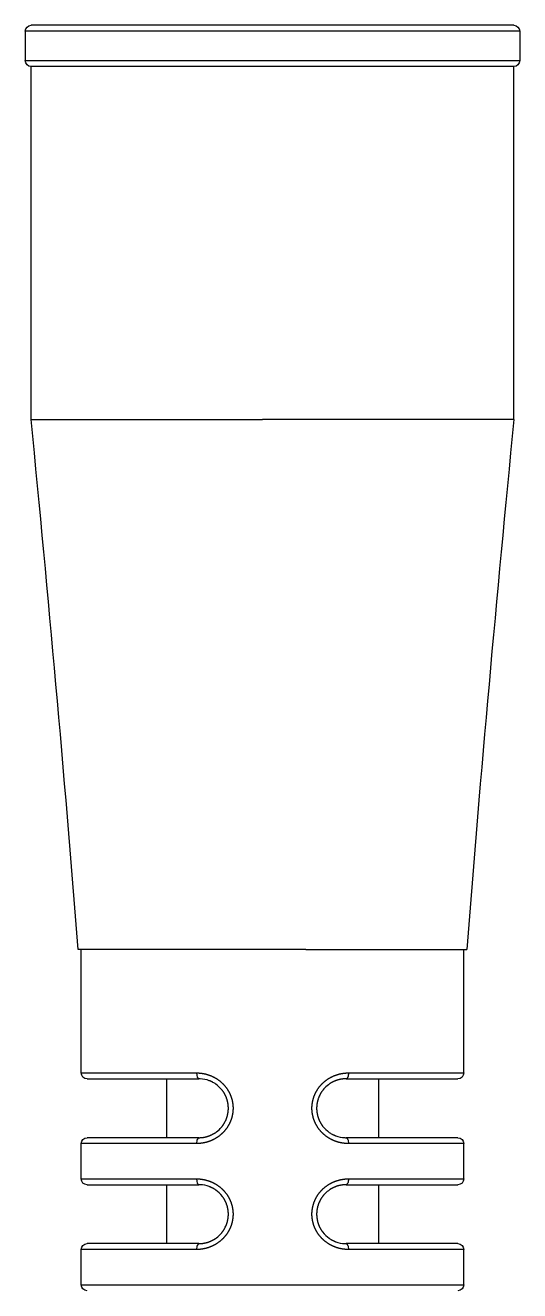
# Model space of a CAD drawing. Header units: millimetres. Extents: x 240 to 1080, y -29 to 565.
# Drawn here: x 790.69 to 799.09, y 400.9 to 422.4 of the extents above; entities that cross this region are included whole.
import ezdxf

# ---------------------------------------------------------------- set-up
doc = ezdxf.new("R2010")
doc.units = ezdxf.units.MM
doc.header["$LTSCALE"] = 0.75

msp = doc.modelspace()

# ---------------------------------------------------------------- linework, layer by layer
for p, q in [((799.091, 422.297), (790.691, 422.297)), ((790.691, 422.297), (790.691, 421.797)), ((798.991, 422.397), (790.791, 422.397)), ((799.091, 422.297), (799.091, 421.797)), ((790.691, 421.797), (799.091, 421.797)), ((798.991, 421.697), (790.791, 421.697)), ((790.791, 415.697), (790.791, 421.697)), ((798.991, 415.697), (798.991, 421.697)), ((797.341, 415.699), (797.341, 415.699)), ((791.641, 404.597), (791.641, 406.697)), ((798.141, 404.597), (798.141, 406.697)), ((791.641, 404.597), (793.601, 404.597)), ((791.741, 404.497), (793.641, 404.497)), ((793.091, 404.497), (793.091, 403.497)), ((796.141, 404.497), (798.041, 404.497)), ((796.181, 404.597), (798.141, 404.597)), ((796.691, 404.497), (796.691, 403.497)), ((793.601, 403.397), (791.641, 403.397)), ((791.641, 402.797), (791.641, 403.397)), ((793.641, 403.497), (791.741, 403.497)), ((798.041, 403.497), (796.141, 403.497)), ((798.141, 403.397), (796.181, 403.397)), ((798.141, 402.797), (798.141, 403.397)), ((791.641, 402.797), (793.601, 402.797)), ((791.741, 402.697), (793.641, 402.697)), ((793.091, 402.697), (793.091, 401.697)), ((796.141, 402.697), (798.041, 402.697)), ((796.181, 402.797), (798.141, 402.797)), ((796.691, 402.697), (796.691, 401.697)), ((793.641, 401.697), (791.741, 401.697)), ((798.041, 401.697), (796.141, 401.697)), ((793.601, 401.597), (791.641, 401.597)), ((791.641, 400.997), (791.641, 401.597)), ((798.141, 401.597), (796.181, 401.597)), ((798.141, 400.997), (798.141, 401.597)), ((791.641, 400.997), (798.141, 400.997))]:
    msp.add_line(p, q)
at = {"extrusion": (0, 0, -1)}
for centre, start, end in [((-790.791, 422.297), 0, 90), ((-798.991, 422.297), 90, 180), ((-790.791, 421.797), 270, 0), ((-798.991, 421.797), 180, 270), ((-791.741, 404.597), 270, 0), ((-798.041, 404.597), 180, 270), ((-791.741, 403.397), 0, 90), ((-798.041, 403.397), 90, 180), ((-791.741, 402.797), 270, 0), ((-798.041, 402.797), 180, 270), ((-791.741, 401.597), 0, 90), ((-798.041, 401.597), 90, 180), ((-791.741, 400.997), 270, 0), ((-798.041, 400.997), 180, 270)]:
    msp.add_arc(centre, 0.1, start, end, dxfattribs=at)
for centre, start_param, end_param in [((793.641, 404.597), 1.570796, 3.141589), ((793.641, 403.397), 0.000009, 1.570808), ((793.641, 402.797), 1.570796, 3.141589), ((793.641, 401.597), 0.000007, 1.570808)]:
    msp.add_ellipse(centre, major_axis=(0, 0.1), ratio=0.396825, start_param=start_param, end_param=end_param)
for centre, start_param, end_param in [((796.141, 404.597), 1.570798, 3.141595), ((796.141, 403.397), 0, 1.570797), ((796.141, 402.797), 1.570798, 3.141595), ((796.141, 401.597), 0, 1.570797)]:
    msp.add_ellipse(centre, major_axis=(0, 0.1), ratio=0.396825, start_param=start_param, end_param=end_param, dxfattribs=at)
for points, knots in [([(790.791, 415.697), (790.791, 415.698), (790.806, 415.7), (790.878, 415.7), (790.943, 415.697), (791.122, 415.697), (791.235, 415.7), (791.507, 415.7), (791.665, 415.698), (792.02, 415.697), (792.215, 415.7), (792.591, 415.7), (792.765, 415.699), (793.219, 415.696), (793.507, 415.699), (794.105, 415.701), (794.411, 415.698), (794.719, 415.697)], [-0.6219099, -0.6219099, -0.6219099, -0.6219099, -0.5606221, -0.5606221, -0.4819343, -0.4819343, -0.4036373, -0.4036373, -0.3247839, -0.3247839, -0.2461692, -0.2461692, -0.1848541, -0.1848541, -0.0926489, -0.0926489, -0.0000346, -0.0000346, -0.0000346, -0.0000346]), ([(798.991, 415.697), (798.991, 415.697), (798.99, 415.697), (798.976, 415.697), (798.94, 415.7), (798.817, 415.7), (798.73, 415.697), (798.51, 415.697), (798.377, 415.7), (798.068, 415.7), (797.892, 415.698), (797.507, 415.697), (797.297, 415.7), (796.898, 415.7), (796.715, 415.699), (796.242, 415.696), (795.946, 415.699), (795.337, 415.701), (795.028, 415.698), (794.719, 415.697)], [0.6217447, 0.6217447, 0.6217447, 0.6217447, 0.6387129, 0.6387129, 0.7168525, 0.7168525, 0.7954949, 0.7954949, 0.873841, 0.873841, 0.9526445, 0.9526445, 1.0313144, 1.0313144, 1.0925929, 1.0925929, 1.1848246, 1.1848246, 1.2773898, 1.2773898, 1.2773898, 1.2773898]), ([(795.457, 406.697), (795.232, 406.697), (795.002, 406.697), (794.545, 406.697), (794.318, 406.697), (793.685, 406.697), (793.293, 406.697), (792.607, 406.697), (792.313, 406.697), (791.866, 406.697), (791.712, 406.697), (791.607, 406.697), (791.591, 406.697), (791.591, 406.697)], [-1.0293716, -1.0293716, -1.0293716, -1.0293716, -0.960761, -0.960761, -0.8923005, -0.8923005, -0.7659248, -0.7659248, -0.6401325, -0.6401325, -0.5146863, -0.5146863, -0.4584919, -0.4584919, -0.4584919, -0.4584919]), ([(795.457, 406.697), (795.849, 406.697), (796.228, 406.697), (796.942, 406.697), (797.239, 406.697), (797.768, 406.697), (797.951, 406.697), (798.154, 406.697), (798.191, 406.697), (798.191, 406.697)], [0.000001, 0.000001, 0.000001, 0.000001, 0.1193309, 0.1193309, 0.2488397, 0.2488397, 0.4205208, 0.4205208, 0.5794389, 0.5794389, 0.5794389, 0.5794389]), ([(793.601, 404.597), (793.605, 404.597), (793.612, 404.597), (793.622, 404.597), (793.633, 404.596), (793.644, 404.596), (793.654, 404.595), (793.665, 404.594), (793.675, 404.593), (793.686, 404.592), (793.696, 404.59), (793.706, 404.588), (793.717, 404.587), (793.727, 404.585), (793.737, 404.583), (793.747, 404.58), (793.757, 404.578), (793.767, 404.575), (793.777, 404.572), (793.787, 404.569), (793.797, 404.566), (793.807, 404.563), (793.816, 404.56), (793.826, 404.556), (793.835, 404.553), (793.845, 404.549), (793.854, 404.545), (793.863, 404.541), (793.873, 404.536), (793.882, 404.532), (793.891, 404.527), (793.9, 404.523), (793.909, 404.518), (793.917, 404.513), (793.926, 404.508), (793.935, 404.503), (793.943, 404.497), (793.951, 404.492), (793.96, 404.486), (793.968, 404.481), (793.976, 404.475), (793.984, 404.469), (793.992, 404.463), (793.999, 404.457), (794.007, 404.45), (794.015, 404.444), (794.022, 404.437), (794.029, 404.431), (794.036, 404.424), (794.043, 404.417), (794.05, 404.41), (794.057, 404.403), (794.064, 404.396), (794.07, 404.389), (794.077, 404.381), (794.083, 404.374), (794.089, 404.366), (794.095, 404.358), (794.101, 404.351), (794.107, 404.343), (794.113, 404.335), (794.118, 404.327), (794.124, 404.319), (794.129, 404.311), (794.134, 404.302), (794.139, 404.294), (794.144, 404.286), (794.149, 404.277), (794.153, 404.269), (794.158, 404.26), (794.162, 404.252), (794.166, 404.243), (794.17, 404.234), (794.174, 404.225), (794.177, 404.216), (794.181, 404.207), (794.184, 404.198), (794.188, 404.189), (794.191, 404.18), (794.194, 404.171), (794.196, 404.162), (794.199, 404.153), (794.202, 404.144), (794.204, 404.134), (794.206, 404.125), (794.208, 404.116), (794.21, 404.106), (794.212, 404.097), (794.213, 404.087), (794.215, 404.078), (794.216, 404.068), (794.217, 404.059), (794.218, 404.049), (794.219, 404.04), (794.219, 404.03), (794.22, 404.021), (794.22, 404.011), (794.22, 404.002), (794.22, 403.992), (794.22, 403.983), (794.22, 403.973), (794.219, 403.964), (794.219, 403.954), (794.218, 403.945), (794.217, 403.935), (794.216, 403.926), (794.215, 403.916), (794.213, 403.907), (794.212, 403.897), (794.21, 403.888), (794.208, 403.879), (794.206, 403.869), (794.204, 403.86), (794.202, 403.851), (794.199, 403.841), (794.196, 403.832), (794.194, 403.823), (794.191, 403.814), (794.188, 403.805), (794.184, 403.796), (794.181, 403.787), (794.177, 403.778), (794.174, 403.769), (794.17, 403.76), (794.166, 403.751), (794.162, 403.743), (794.158, 403.734), (794.153, 403.725), (794.149, 403.717), (794.144, 403.708), (794.139, 403.7), (794.134, 403.692), (794.129, 403.683), (794.124, 403.675), (794.118, 403.667), (794.113, 403.659), (794.107, 403.651), (794.101, 403.643), (794.095, 403.636), (794.089, 403.628), (794.083, 403.621), (794.077, 403.613), (794.07, 403.606), (794.064, 403.598), (794.057, 403.591), (794.05, 403.584), (794.044, 403.577), (794.036, 403.57), (794.029, 403.564), (794.022, 403.557), (794.015, 403.551), (794.007, 403.544), (793.999, 403.538), (793.992, 403.532), (793.984, 403.525), (793.976, 403.519), (793.968, 403.514), (793.96, 403.508), (793.951, 403.502), (793.943, 403.497), (793.935, 403.492), (793.926, 403.486), (793.917, 403.481), (793.909, 403.476), (793.9, 403.471), (793.891, 403.467), (793.882, 403.462), (793.873, 403.458), (793.863, 403.454), (793.854, 403.449), (793.845, 403.445), (793.835, 403.442), (793.826, 403.438), (793.816, 403.434), (793.807, 403.431), (793.797, 403.428), (793.787, 403.425), (793.777, 403.422), (793.767, 403.419), (793.757, 403.416), (793.747, 403.414), (793.737, 403.412), (793.727, 403.41), (793.717, 403.408), (793.706, 403.406), (793.696, 403.404), (793.686, 403.403), (793.675, 403.401), (793.665, 403.4), (793.654, 403.399), (793.644, 403.398), (793.633, 403.398), (793.622, 403.397), (793.612, 403.397), (793.605, 403.397), (793.601, 403.397)], [0, 0, 0, 0, 0.0051813, 0.0103627, 0.015544, 0.0207254, 0.0259067, 0.0310881, 0.0362694, 0.0414508, 0.0466321, 0.0518135, 0.0569948, 0.0621762, 0.0673575, 0.0725389, 0.0777202, 0.0829016, 0.0880829, 0.0932642, 0.0984456, 0.1036269, 0.1088083, 0.1139896, 0.119171, 0.1243523, 0.1295337, 0.134715, 0.1398964, 0.1450777, 0.1502591, 0.1554404, 0.1606218, 0.1658031, 0.1709845, 0.1761658, 0.1813472, 0.1865285, 0.1917098, 0.1968912, 0.2020725, 0.2072539, 0.2124352, 0.2176166, 0.2227979, 0.2279793, 0.2331606, 0.238342, 0.2435233, 0.2487047, 0.253886, 0.2590674, 0.2642487, 0.2694301, 0.2746114, 0.2797927, 0.2849741, 0.2901554, 0.2953368, 0.3005181, 0.3056995, 0.3108808, 0.3160622, 0.3212435, 0.3264249, 0.3316062, 0.3367876, 0.3419689, 0.3471503, 0.3523316, 0.357513, 0.3626943, 0.3678756, 0.373057, 0.3782383, 0.3834197, 0.388601, 0.3937824, 0.3989637, 0.4041451, 0.4093264, 0.4145078, 0.4196891, 0.4248705, 0.4300518, 0.4352332, 0.4404145, 0.4455959, 0.4507772, 0.4559585, 0.4611399, 0.4663212, 0.4715026, 0.4766839, 0.4818653, 0.4870466, 0.492228, 0.4974093, 0.5025907, 0.507772, 0.5129534, 0.5181347, 0.5233161, 0.5284974, 0.5336788, 0.5388601, 0.5440415, 0.5492228, 0.5544041, 0.5595855, 0.5647668, 0.5699482, 0.5751295, 0.5803109, 0.5854922, 0.5906736, 0.5958549, 0.6010363, 0.6062176, 0.611399, 0.6165803, 0.6217617, 0.626943, 0.6321244, 0.6373057, 0.642487, 0.6476684, 0.6528497, 0.6580311, 0.6632124, 0.6683938, 0.6735751, 0.6787565, 0.6839378, 0.6891192, 0.6943005, 0.6994819, 0.7046632, 0.7098446, 0.7150259, 0.7202073, 0.7253886, 0.7305699, 0.7357513, 0.7409326, 0.746114, 0.7512953, 0.7564767, 0.761658, 0.7668394, 0.7720207, 0.7772021, 0.7823834, 0.7875648, 0.7927461, 0.7979275, 0.8031088, 0.8082902, 0.8134715, 0.8186528, 0.8238342, 0.8290155, 0.8341969, 0.8393782, 0.8445596, 0.8497409, 0.8549223, 0.8601036, 0.865285, 0.8704663, 0.8756477, 0.880829, 0.8860104, 0.8911917, 0.8963731, 0.9015544, 0.9067358, 0.9119171, 0.9170984, 0.9222798, 0.9274611, 0.9326425, 0.9378238, 0.9430052, 0.9481865, 0.9533679, 0.9585492, 0.9637306, 0.9689119, 0.9740933, 0.9792746, 0.984456, 0.9896373, 0.9948187, 1, 1, 1, 1]), ([(793.817, 404.465), (793.766, 404.484), (793.712, 404.495), (793.653, 404.497), (793.647, 404.497), (793.641, 404.497)], [0, 0, 0, 0, 0.0176229, 0.0176229, 0.0197268, 0.0197268, 0.0197268, 0.0197268]), ([(793.879, 404.437), (793.878, 404.437), (793.877, 404.438), (793.875, 404.439), (793.873, 404.44), (793.87, 404.441), (793.868, 404.443), (793.865, 404.444), (793.863, 404.445), (793.86, 404.446), (793.858, 404.448), (793.855, 404.449), (793.853, 404.45), (793.85, 404.451), (793.847, 404.452), (793.845, 404.454), (793.842, 404.455), (793.84, 404.456), (793.837, 404.457), (793.834, 404.458), (793.832, 404.459), (793.829, 404.46), (793.826, 404.461), (793.824, 404.462), (793.821, 404.464), (793.82, 404.464), (793.818, 404.465), (793.817, 404.465)], [0.68994741, 0.68994741, 0.68994741, 0.68994741, 0.69565217, 0.69565217, 0.69565217, 0.70652174, 0.70652174, 0.70652174, 0.7173913, 0.7173913, 0.7173913, 0.72826087, 0.72826087, 0.72826087, 0.73913043, 0.73913043, 0.73913043, 0.75, 0.75, 0.75, 0.76086957, 0.76086957, 0.76086957, 0.77173913, 0.77173913, 0.77173913, 0.77733644, 0.77733644, 0.77733644, 0.77733644]), ([(794.039, 404.299), (794.008, 404.341), (793.969, 404.378), (793.912, 404.418), (793.896, 404.428), (793.879, 404.437)], [0, 0, 0, 0, 0.01594808, 0.01594808, 0.02186984, 0.02186984, 0.02186984, 0.02186984]), ([(796.141, 404.497), (796.138, 404.497), (796.132, 404.497), (796.123, 404.497), (796.114, 404.496), (796.105, 404.496), (796.096, 404.495), (796.087, 404.494), (796.079, 404.493), (796.07, 404.492), (796.061, 404.491), (796.053, 404.489), (796.044, 404.488), (796.035, 404.486), (796.027, 404.484), (796.018, 404.482), (796.01, 404.48), (796.002, 404.477), (795.993, 404.475), (795.985, 404.472), (795.977, 404.469), (795.969, 404.467), (795.961, 404.464), (795.953, 404.46), (795.945, 404.457), (795.937, 404.454), (795.929, 404.45), (795.921, 404.446), (795.914, 404.443), (795.906, 404.439), (795.899, 404.435), (795.891, 404.43), (795.884, 404.426), (795.877, 404.422), (795.87, 404.417), (795.865, 404.414), (795.862, 404.412), (795.862, 404.412)], [0, 0, 0, 0, 0.0108696, 0.0217391, 0.0326087, 0.0434783, 0.0543478, 0.0652174, 0.076087, 0.0869565, 0.0978261, 0.1086957, 0.1195652, 0.1304348, 0.1413043, 0.1521739, 0.1630435, 0.173913, 0.1847826, 0.1956522, 0.2065217, 0.2173913, 0.2282609, 0.2391304, 0.25, 0.2608696, 0.2717391, 0.2826087, 0.2934783, 0.3043478, 0.3152174, 0.326087, 0.3369565, 0.3478261, 0.3586957, 0.3695652, 0.371007, 0.371007, 0.371007, 0.371007]), ([(794.141, 403.997), (794.141, 404), (794.141, 404.003), (794.141, 404.006), (794.141, 404.008), (794.141, 404.011), (794.141, 404.014), (794.141, 404.017), (794.14, 404.02), (794.14, 404.023), (794.14, 404.025), (794.14, 404.028), (794.14, 404.031), (794.14, 404.034), (794.139, 404.037), (794.139, 404.039), (794.139, 404.042), (794.139, 404.045), (794.138, 404.048), (794.138, 404.051), (794.138, 404.054), (794.137, 404.056), (794.137, 404.059), (794.137, 404.062), (794.136, 404.065), (794.136, 404.068), (794.135, 404.07), (794.135, 404.073), (794.135, 404.076), (794.134, 404.079), (794.134, 404.082), (794.133, 404.084), (794.133, 404.087), (794.132, 404.09), (794.132, 404.093), (794.131, 404.095), (794.131, 404.098), (794.13, 404.101), (794.129, 404.104), (794.129, 404.106), (794.128, 404.109), (794.128, 404.112), (794.127, 404.115), (794.126, 404.117), (794.126, 404.12), (794.125, 404.123), (794.124, 404.126), (794.123, 404.128), (794.123, 404.131), (794.122, 404.134), (794.121, 404.137), (794.12, 404.139), (794.119, 404.142), (794.119, 404.145), (794.118, 404.147), (794.117, 404.15), (794.116, 404.153), (794.115, 404.155), (794.114, 404.158), (794.113, 404.161), (794.112, 404.163), (794.111, 404.166), (794.111, 404.169), (794.11, 404.171), (794.109, 404.174), (794.108, 404.177), (794.107, 404.179), (794.105, 404.182), (794.104, 404.185), (794.103, 404.187), (794.102, 404.19), (794.101, 404.192), (794.1, 404.195), (794.099, 404.198), (794.098, 404.2), (794.097, 404.203), (794.096, 404.205), (794.094, 404.208), (794.093, 404.21), (794.092, 404.213), (794.091, 404.215), (794.089, 404.218), (794.088, 404.22), (794.087, 404.223), (794.086, 404.225), (794.084, 404.228), (794.083, 404.23), (794.082, 404.233), (794.08, 404.235), (794.079, 404.238), (794.078, 404.24), (794.076, 404.243), (794.075, 404.245), (794.074, 404.248), (794.072, 404.25), (794.071, 404.253), (794.069, 404.255), (794.068, 404.257), (794.066, 404.26), (794.065, 404.262), (794.063, 404.265), (794.062, 404.267), (794.06, 404.269), (794.059, 404.272), (794.057, 404.274), (794.056, 404.276), (794.054, 404.279), (794.052, 404.281), (794.051, 404.283), (794.049, 404.286), (794.048, 404.288), (794.046, 404.29), (794.044, 404.292), (794.043, 404.295), (794.041, 404.297), (794.04, 404.298), (794.04, 404.299), (794.039, 404.299)], [0, 0, 0, 0, 0.0108696, 0.0108696, 0.0108696, 0.0217391, 0.0217391, 0.0217391, 0.0326087, 0.0326087, 0.0326087, 0.0434783, 0.0434783, 0.0434783, 0.0543478, 0.0543478, 0.0543478, 0.0652174, 0.0652174, 0.0652174, 0.076087, 0.076087, 0.076087, 0.0869565, 0.0869565, 0.0869565, 0.0978261, 0.0978261, 0.0978261, 0.1086957, 0.1086957, 0.1086957, 0.1195652, 0.1195652, 0.1195652, 0.1304348, 0.1304348, 0.1304348, 0.1413043, 0.1413043, 0.1413043, 0.1521739, 0.1521739, 0.1521739, 0.1630435, 0.1630435, 0.1630435, 0.173913, 0.173913, 0.173913, 0.1847826, 0.1847826, 0.1847826, 0.1956522, 0.1956522, 0.1956522, 0.2065217, 0.2065217, 0.2065217, 0.2173913, 0.2173913, 0.2173913, 0.2282609, 0.2282609, 0.2282609, 0.2391304, 0.2391304, 0.2391304, 0.25, 0.25, 0.25, 0.2608696, 0.2608696, 0.2608696, 0.2717391, 0.2717391, 0.2717391, 0.2826087, 0.2826087, 0.2826087, 0.2934783, 0.2934783, 0.2934783, 0.3043478, 0.3043478, 0.3043478, 0.3152174, 0.3152174, 0.3152174, 0.326087, 0.326087, 0.326087, 0.3369565, 0.3369565, 0.3369565, 0.3478261, 0.3478261, 0.3478261, 0.3586957, 0.3586957, 0.3586957, 0.3695652, 0.3695652, 0.3695652, 0.3804348, 0.3804348, 0.3804348, 0.3913043, 0.3913043, 0.3913043, 0.4021739, 0.4021739, 0.4021739, 0.4130435, 0.4130435, 0.4130435, 0.4169062, 0.4169062, 0.4169062, 0.4169062]), ([(795.779, 404.343), (795.779, 404.342), (795.777, 404.34), (795.773, 404.336), (795.767, 404.33), (795.762, 404.323), (795.756, 404.317), (795.751, 404.31), (795.746, 404.304), (795.741, 404.297), (795.736, 404.29), (795.731, 404.283), (795.726, 404.276), (795.721, 404.269), (795.717, 404.262), (795.712, 404.255), (795.708, 404.248), (795.704, 404.241), (795.702, 404.236), (795.701, 404.235)], [0.5095942, 0.5095942, 0.5095942, 0.5095942, 0.5108696, 0.5217391, 0.5326087, 0.5434783, 0.5543478, 0.5652174, 0.576087, 0.5869565, 0.5978261, 0.6086957, 0.6195652, 0.6304348, 0.6413043, 0.6521739, 0.6630435, 0.673913, 0.6823138, 0.6823138, 0.6823138, 0.6823138]), ([(794.11, 403.823), (794.111, 403.826), (794.112, 403.831), (794.115, 403.839), (794.118, 403.847), (794.12, 403.855), (794.123, 403.863), (794.125, 403.871), (794.127, 403.88), (794.129, 403.888), (794.131, 403.896), (794.132, 403.904), (794.134, 403.913), (794.135, 403.921), (794.136, 403.929), (794.137, 403.938), (794.138, 403.946), (794.139, 403.955), (794.14, 403.963), (794.14, 403.972), (794.141, 403.98), (794.141, 403.989), (794.141, 403.994), (794.141, 403.997)], [0.7719771, 0.7719771, 0.7719771, 0.7719771, 0.7826087, 0.7934783, 0.8043478, 0.8152174, 0.826087, 0.8369565, 0.8478261, 0.8586957, 0.8695652, 0.8804348, 0.8913043, 0.9021739, 0.9130435, 0.923913, 0.9347826, 0.9456522, 0.9565217, 0.9673913, 0.9782609, 0.9891304, 1, 1, 1, 1]), ([(795.672, 404.171), (795.671, 404.169), (795.669, 404.163), (795.667, 404.155), (795.664, 404.147), (795.661, 404.139), (795.659, 404.131), (795.657, 404.123), (795.655, 404.115), (795.653, 404.106), (795.651, 404.098), (795.65, 404.09), (795.648, 404.081), (795.647, 404.073), (795.645, 404.065), (795.644, 404.056), (795.643, 404.048), (795.643, 404.039), (795.642, 404.031), (795.642, 404.023), (795.641, 404.014), (795.641, 404.006), (795.641, 404), (795.641, 403.997)], [0.7719771, 0.7719771, 0.7719771, 0.7719771, 0.7826087, 0.7934783, 0.8043478, 0.8152174, 0.826087, 0.8369565, 0.8478261, 0.8586957, 0.8695652, 0.8804348, 0.8913043, 0.9021739, 0.9130435, 0.923913, 0.9347826, 0.9456522, 0.9565217, 0.9673913, 0.9782609, 0.9891304, 1, 1, 1, 1]), ([(795.641, 403.997), (795.641, 403.994), (795.641, 403.991), (795.641, 403.989), (795.641, 403.986), (795.641, 403.983), (795.641, 403.98), (795.641, 403.977), (795.641, 403.974), (795.642, 403.972), (795.642, 403.969), (795.642, 403.966), (795.642, 403.963), (795.642, 403.96), (795.642, 403.958), (795.643, 403.955), (795.643, 403.952), (795.643, 403.949), (795.643, 403.946), (795.644, 403.943), (795.644, 403.941), (795.644, 403.938), (795.645, 403.935), (795.645, 403.932), (795.645, 403.929), (795.646, 403.927), (795.646, 403.924), (795.647, 403.921), (795.647, 403.918), (795.648, 403.915), (795.648, 403.913), (795.649, 403.91), (795.649, 403.907), (795.65, 403.904), (795.65, 403.902), (795.651, 403.899), (795.651, 403.896), (795.652, 403.893), (795.652, 403.89), (795.653, 403.888), (795.654, 403.885), (795.654, 403.882), (795.655, 403.879), (795.656, 403.877), (795.656, 403.874), (795.657, 403.871), (795.658, 403.869), (795.658, 403.866), (795.659, 403.863), (795.66, 403.86), (795.661, 403.858), (795.662, 403.855), (795.662, 403.852), (795.663, 403.85), (795.664, 403.847), (795.665, 403.844), (795.666, 403.841), (795.667, 403.839), (795.668, 403.836), (795.668, 403.833), (795.669, 403.831), (795.67, 403.828), (795.671, 403.825), (795.672, 403.823), (795.673, 403.82), (795.674, 403.818), (795.675, 403.815), (795.676, 403.812), (795.677, 403.81), (795.678, 403.807), (795.679, 403.804), (795.681, 403.802), (795.682, 403.799), (795.683, 403.797), (795.684, 403.794), (795.685, 403.792), (795.686, 403.789), (795.687, 403.786), (795.689, 403.784), (795.69, 403.781), (795.691, 403.779), (795.692, 403.776), (795.694, 403.774), (795.695, 403.771), (795.696, 403.769), (795.697, 403.766), (795.699, 403.764), (795.7, 403.761), (795.701, 403.759), (795.703, 403.756), (795.704, 403.754), (795.705, 403.751), (795.707, 403.749), (795.708, 403.746), (795.71, 403.744), (795.711, 403.742), (795.713, 403.739), (795.714, 403.737), (795.715, 403.734), (795.717, 403.732), (795.718, 403.73), (795.72, 403.727), (795.721, 403.725), (795.723, 403.723), (795.725, 403.72), (795.726, 403.718), (795.728, 403.716), (795.729, 403.713), (795.731, 403.711), (795.732, 403.709), (795.734, 403.706), (795.736, 403.704), (795.737, 403.702), (795.739, 403.7), (795.741, 403.697), (795.741, 403.696), (795.742, 403.696), (795.743, 403.695)], [0, 0, 0, 0, 0.0108696, 0.0108696, 0.0108696, 0.0217391, 0.0217391, 0.0217391, 0.0326087, 0.0326087, 0.0326087, 0.0434783, 0.0434783, 0.0434783, 0.0543478, 0.0543478, 0.0543478, 0.0652174, 0.0652174, 0.0652174, 0.076087, 0.076087, 0.076087, 0.0869565, 0.0869565, 0.0869565, 0.0978261, 0.0978261, 0.0978261, 0.1086957, 0.1086957, 0.1086957, 0.1195652, 0.1195652, 0.1195652, 0.1304348, 0.1304348, 0.1304348, 0.1413043, 0.1413043, 0.1413043, 0.1521739, 0.1521739, 0.1521739, 0.1630435, 0.1630435, 0.1630435, 0.173913, 0.173913, 0.173913, 0.1847826, 0.1847826, 0.1847826, 0.1956522, 0.1956522, 0.1956522, 0.2065217, 0.2065217, 0.2065217, 0.2173913, 0.2173913, 0.2173913, 0.2282609, 0.2282609, 0.2282609, 0.2391304, 0.2391304, 0.2391304, 0.25, 0.25, 0.25, 0.2608696, 0.2608696, 0.2608696, 0.2717391, 0.2717391, 0.2717391, 0.2826087, 0.2826087, 0.2826087, 0.2934783, 0.2934783, 0.2934783, 0.3043478, 0.3043478, 0.3043478, 0.3152174, 0.3152174, 0.3152174, 0.326087, 0.326087, 0.326087, 0.3369565, 0.3369565, 0.3369565, 0.3478261, 0.3478261, 0.3478261, 0.3586957, 0.3586957, 0.3586957, 0.3695652, 0.3695652, 0.3695652, 0.3804348, 0.3804348, 0.3804348, 0.3913043, 0.3913043, 0.3913043, 0.4021739, 0.4021739, 0.4021739, 0.4130435, 0.4130435, 0.4130435, 0.4169062, 0.4169062, 0.4169062, 0.4169062]), ([(793.641, 403.497), (793.644, 403.497), (793.65, 403.497), (793.659, 403.497), (793.668, 403.498), (793.677, 403.498), (793.686, 403.499), (793.694, 403.5), (793.703, 403.501), (793.712, 403.502), (793.721, 403.503), (793.729, 403.505), (793.738, 403.507), (793.746, 403.508), (793.755, 403.51), (793.763, 403.512), (793.772, 403.515), (793.78, 403.517), (793.788, 403.519), (793.797, 403.522), (793.805, 403.525), (793.813, 403.528), (793.821, 403.531), (793.829, 403.534), (793.837, 403.537), (793.845, 403.541), (793.853, 403.544), (793.86, 403.548), (793.868, 403.552), (793.876, 403.556), (793.883, 403.56), (793.89, 403.564), (793.898, 403.568), (793.905, 403.573), (793.912, 403.577), (793.917, 403.58), (793.92, 403.582), (793.92, 403.582)], [0.0000004, 0.0000004, 0.0000004, 0.0000004, 0.0108696, 0.0217391, 0.0326087, 0.0434783, 0.0543478, 0.0652174, 0.076087, 0.0869565, 0.0978261, 0.1086957, 0.1195652, 0.1304348, 0.1413043, 0.1521739, 0.1630435, 0.173913, 0.1847826, 0.1956522, 0.2065217, 0.2173913, 0.2282609, 0.2391304, 0.25, 0.2608696, 0.2717391, 0.2826087, 0.2934783, 0.3043478, 0.3152174, 0.326087, 0.3369565, 0.3478261, 0.3586957, 0.3695652, 0.371007, 0.371007, 0.371007, 0.371007]), ([(794.002, 403.652), (794.003, 403.652), (794.005, 403.654), (794.009, 403.658), (794.014, 403.665), (794.02, 403.671), (794.025, 403.677), (794.031, 403.684), (794.036, 403.691), (794.041, 403.697), (794.046, 403.704), (794.051, 403.711), (794.056, 403.718), (794.06, 403.725), (794.065, 403.732), (794.069, 403.739), (794.074, 403.747), (794.077, 403.753), (794.08, 403.758), (794.081, 403.76)], [0.5095942, 0.5095942, 0.5095942, 0.5095942, 0.5108696, 0.5217391, 0.5326087, 0.5434783, 0.5543478, 0.5652174, 0.576087, 0.5869565, 0.5978261, 0.6086957, 0.6195652, 0.6304348, 0.6413043, 0.6521739, 0.6630435, 0.673913, 0.6823138, 0.6823138, 0.6823138, 0.6823138]), ([(795.743, 403.695), (795.774, 403.653), (795.813, 403.617), (795.87, 403.576), (795.886, 403.567), (795.902, 403.558)], [0, 0, 0, 0, 0.01594808, 0.01594808, 0.02186984, 0.02186984, 0.02186984, 0.02186984]), ([(795.902, 403.558), (795.904, 403.557), (795.905, 403.556), (795.906, 403.556), (795.909, 403.554), (795.911, 403.553), (795.914, 403.552), (795.916, 403.55), (795.919, 403.549), (795.922, 403.548), (795.924, 403.547), (795.927, 403.545), (795.929, 403.544), (795.932, 403.543), (795.934, 403.542), (795.937, 403.541), (795.94, 403.539), (795.942, 403.538), (795.945, 403.537), (795.947, 403.536), (795.95, 403.535), (795.953, 403.534), (795.955, 403.533), (795.958, 403.532), (795.961, 403.531), (795.962, 403.53), (795.963, 403.53), (795.965, 403.529)], [0.6899474, 0.6899474, 0.6899474, 0.6899474, 0.69565217, 0.69565217, 0.69565217, 0.70652174, 0.70652174, 0.70652174, 0.7173913, 0.7173913, 0.7173913, 0.72826087, 0.72826087, 0.72826087, 0.73913043, 0.73913043, 0.73913043, 0.75, 0.75, 0.75, 0.76086957, 0.76086957, 0.76086957, 0.77173913, 0.77173913, 0.77173913, 0.77733644, 0.77733644, 0.77733644, 0.77733644]), ([(795.965, 403.529), (796.016, 403.51), (796.07, 403.499), (796.128, 403.497), (796.135, 403.497), (796.141, 403.497)], [0, 0, 0, 0, 0.0176229, 0.0176229, 0.01972689, 0.01972689, 0.01972689, 0.01972689]), ([(793.601, 402.797), (793.605, 402.797), (793.612, 402.797), (793.622, 402.797), (793.633, 402.796), (793.644, 402.796), (793.654, 402.795), (793.665, 402.794), (793.675, 402.793), (793.686, 402.792), (793.696, 402.79), (793.706, 402.788), (793.717, 402.787), (793.727, 402.785), (793.737, 402.783), (793.747, 402.78), (793.757, 402.778), (793.767, 402.775), (793.777, 402.772), (793.787, 402.769), (793.797, 402.766), (793.807, 402.763), (793.816, 402.76), (793.826, 402.756), (793.835, 402.753), (793.845, 402.749), (793.854, 402.745), (793.863, 402.741), (793.873, 402.736), (793.882, 402.732), (793.891, 402.727), (793.9, 402.723), (793.909, 402.718), (793.917, 402.713), (793.926, 402.708), (793.935, 402.703), (793.943, 402.697), (793.951, 402.692), (793.96, 402.686), (793.968, 402.681), (793.976, 402.675), (793.984, 402.669), (793.992, 402.663), (793.999, 402.657), (794.007, 402.65), (794.015, 402.644), (794.022, 402.637), (794.029, 402.631), (794.036, 402.624), (794.043, 402.617), (794.05, 402.61), (794.057, 402.603), (794.064, 402.596), (794.07, 402.589), (794.077, 402.581), (794.083, 402.574), (794.089, 402.566), (794.095, 402.558), (794.101, 402.551), (794.107, 402.543), (794.113, 402.535), (794.118, 402.527), (794.124, 402.519), (794.129, 402.511), (794.134, 402.502), (794.139, 402.494), (794.144, 402.486), (794.149, 402.477), (794.153, 402.469), (794.158, 402.46), (794.162, 402.452), (794.166, 402.443), (794.17, 402.434), (794.174, 402.425), (794.177, 402.416), (794.181, 402.407), (794.184, 402.398), (794.188, 402.389), (794.191, 402.38), (794.194, 402.371), (794.196, 402.362), (794.199, 402.353), (794.202, 402.344), (794.204, 402.334), (794.206, 402.325), (794.208, 402.316), (794.21, 402.306), (794.212, 402.297), (794.213, 402.287), (794.215, 402.278), (794.216, 402.268), (794.217, 402.259), (794.218, 402.249), (794.219, 402.24), (794.219, 402.23), (794.22, 402.221), (794.22, 402.211), (794.22, 402.202), (794.22, 402.192), (794.22, 402.183), (794.22, 402.173), (794.219, 402.164), (794.219, 402.154), (794.218, 402.145), (794.217, 402.135), (794.216, 402.126), (794.215, 402.116), (794.213, 402.107), (794.212, 402.097), (794.21, 402.088), (794.208, 402.079), (794.206, 402.069), (794.204, 402.06), (794.202, 402.051), (794.199, 402.041), (794.196, 402.032), (794.194, 402.023), (794.191, 402.014), (794.188, 402.005), (794.184, 401.996), (794.181, 401.987), (794.177, 401.978), (794.174, 401.969), (794.17, 401.96), (794.166, 401.951), (794.162, 401.943), (794.158, 401.934), (794.153, 401.925), (794.149, 401.917), (794.144, 401.908), (794.139, 401.9), (794.134, 401.892), (794.129, 401.883), (794.124, 401.875), (794.118, 401.867), (794.113, 401.859), (794.107, 401.851), (794.101, 401.843), (794.095, 401.836), (794.089, 401.828), (794.083, 401.821), (794.077, 401.813), (794.07, 401.806), (794.064, 401.798), (794.057, 401.791), (794.05, 401.784), (794.044, 401.777), (794.036, 401.77), (794.029, 401.764), (794.022, 401.757), (794.015, 401.751), (794.007, 401.744), (793.999, 401.738), (793.992, 401.732), (793.984, 401.725), (793.976, 401.719), (793.968, 401.714), (793.96, 401.708), (793.951, 401.702), (793.943, 401.697), (793.935, 401.692), (793.926, 401.686), (793.917, 401.681), (793.909, 401.676), (793.9, 401.671), (793.891, 401.667), (793.882, 401.662), (793.873, 401.658), (793.863, 401.654), (793.854, 401.649), (793.845, 401.645), (793.835, 401.642), (793.826, 401.638), (793.816, 401.634), (793.807, 401.631), (793.797, 401.628), (793.787, 401.625), (793.777, 401.622), (793.767, 401.619), (793.757, 401.616), (793.747, 401.614), (793.737, 401.612), (793.727, 401.61), (793.717, 401.608), (793.706, 401.606), (793.696, 401.604), (793.686, 401.603), (793.675, 401.601), (793.665, 401.6), (793.654, 401.599), (793.644, 401.598), (793.633, 401.598), (793.622, 401.597), (793.612, 401.597), (793.605, 401.597), (793.601, 401.597)], [0, 0, 0, 0, 0.0051813, 0.0103627, 0.015544, 0.0207254, 0.0259067, 0.0310881, 0.0362694, 0.0414508, 0.0466321, 0.0518135, 0.0569948, 0.0621762, 0.0673575, 0.0725389, 0.0777202, 0.0829016, 0.0880829, 0.0932642, 0.0984456, 0.1036269, 0.1088083, 0.1139896, 0.119171, 0.1243523, 0.1295337, 0.134715, 0.1398964, 0.1450777, 0.1502591, 0.1554404, 0.1606218, 0.1658031, 0.1709845, 0.1761658, 0.1813472, 0.1865285, 0.1917098, 0.1968912, 0.2020725, 0.2072539, 0.2124352, 0.2176166, 0.2227979, 0.2279793, 0.2331606, 0.238342, 0.2435233, 0.2487047, 0.253886, 0.2590674, 0.2642487, 0.2694301, 0.2746114, 0.2797927, 0.2849741, 0.2901554, 0.2953368, 0.3005181, 0.3056995, 0.3108808, 0.3160622, 0.3212435, 0.3264249, 0.3316062, 0.3367876, 0.3419689, 0.3471503, 0.3523316, 0.357513, 0.3626943, 0.3678756, 0.373057, 0.3782383, 0.3834197, 0.388601, 0.3937824, 0.3989637, 0.4041451, 0.4093264, 0.4145078, 0.4196891, 0.4248705, 0.4300518, 0.4352332, 0.4404145, 0.4455959, 0.4507772, 0.4559585, 0.4611399, 0.4663212, 0.4715026, 0.4766839, 0.4818653, 0.4870466, 0.492228, 0.4974093, 0.5025907, 0.507772, 0.5129534, 0.5181347, 0.5233161, 0.5284974, 0.5336788, 0.5388601, 0.5440415, 0.5492228, 0.5544041, 0.5595855, 0.5647668, 0.5699482, 0.5751295, 0.5803109, 0.5854922, 0.5906736, 0.5958549, 0.6010363, 0.6062176, 0.611399, 0.6165803, 0.6217617, 0.626943, 0.6321244, 0.6373057, 0.642487, 0.6476684, 0.6528497, 0.6580311, 0.6632124, 0.6683938, 0.6735751, 0.6787565, 0.6839378, 0.6891192, 0.6943005, 0.6994819, 0.7046632, 0.7098446, 0.7150259, 0.7202073, 0.7253886, 0.7305699, 0.7357513, 0.7409326, 0.746114, 0.7512953, 0.7564767, 0.761658, 0.7668394, 0.7720207, 0.7772021, 0.7823834, 0.7875648, 0.7927461, 0.7979275, 0.8031088, 0.8082902, 0.8134715, 0.8186528, 0.8238342, 0.8290155, 0.8341969, 0.8393782, 0.8445596, 0.8497409, 0.8549223, 0.8601036, 0.865285, 0.8704663, 0.8756477, 0.880829, 0.8860104, 0.8911917, 0.8963731, 0.9015544, 0.9067358, 0.9119171, 0.9170984, 0.9222798, 0.9274611, 0.9326425, 0.9378238, 0.9430052, 0.9481865, 0.9533679, 0.9585492, 0.9637306, 0.9689119, 0.9740933, 0.9792746, 0.984456, 0.9896373, 0.9948187, 1, 1, 1, 1]), ([(793.817, 402.665), (793.766, 402.684), (793.712, 402.695), (793.653, 402.697), (793.647, 402.697), (793.641, 402.697)], [0, 0, 0, 0, 0.0176229, 0.0176229, 0.0197268, 0.0197268, 0.0197268, 0.0197268]), ([(796.141, 402.697), (796.138, 402.697), (796.132, 402.697), (796.123, 402.697), (796.114, 402.696), (796.105, 402.696), (796.096, 402.695), (796.087, 402.694), (796.079, 402.693), (796.07, 402.692), (796.061, 402.691), (796.053, 402.689), (796.044, 402.688), (796.035, 402.686), (796.027, 402.684), (796.018, 402.682), (796.01, 402.68), (796.002, 402.677), (795.993, 402.675), (795.985, 402.672), (795.977, 402.669), (795.969, 402.667), (795.961, 402.664), (795.953, 402.66), (795.945, 402.657), (795.937, 402.654), (795.929, 402.65), (795.921, 402.646), (795.914, 402.643), (795.906, 402.639), (795.899, 402.635), (795.891, 402.63), (795.884, 402.626), (795.877, 402.622), (795.87, 402.617), (795.865, 402.614), (795.862, 402.612), (795.862, 402.612)], [0, 0, 0, 0, 0.0108696, 0.0217391, 0.0326087, 0.0434783, 0.0543478, 0.0652174, 0.076087, 0.0869565, 0.0978261, 0.1086957, 0.1195652, 0.1304348, 0.1413043, 0.1521739, 0.1630435, 0.173913, 0.1847826, 0.1956522, 0.2065217, 0.2173913, 0.2282609, 0.2391304, 0.25, 0.2608696, 0.2717391, 0.2826087, 0.2934783, 0.3043478, 0.3152174, 0.326087, 0.3369565, 0.3478261, 0.3586957, 0.3695652, 0.371007, 0.371007, 0.371007, 0.371007]), ([(793.879, 402.637), (793.878, 402.637), (793.877, 402.638), (793.875, 402.639), (793.873, 402.64), (793.87, 402.641), (793.868, 402.643), (793.865, 402.644), (793.863, 402.645), (793.86, 402.646), (793.858, 402.648), (793.855, 402.649), (793.853, 402.65), (793.85, 402.651), (793.847, 402.652), (793.845, 402.654), (793.842, 402.655), (793.84, 402.656), (793.837, 402.657), (793.834, 402.658), (793.832, 402.659), (793.829, 402.66), (793.826, 402.661), (793.824, 402.662), (793.821, 402.664), (793.82, 402.664), (793.818, 402.665), (793.817, 402.665)], [0.6899474, 0.6899474, 0.6899474, 0.6899474, 0.69565217, 0.69565217, 0.69565217, 0.70652174, 0.70652174, 0.70652174, 0.7173913, 0.7173913, 0.7173913, 0.72826087, 0.72826087, 0.72826087, 0.73913043, 0.73913043, 0.73913043, 0.75, 0.75, 0.75, 0.76086957, 0.76086957, 0.76086957, 0.77173913, 0.77173913, 0.77173913, 0.77733645, 0.77733645, 0.77733645, 0.77733645]), ([(794.039, 402.499), (794.008, 402.541), (793.969, 402.578), (793.912, 402.618), (793.896, 402.628), (793.879, 402.637)], [0, 0, 0, 0, 0.01594808, 0.01594808, 0.02186984, 0.02186984, 0.02186984, 0.02186984]), ([(794.141, 402.197), (794.141, 402.2), (794.141, 402.203), (794.141, 402.206), (794.141, 402.208), (794.141, 402.211), (794.141, 402.214), (794.141, 402.217), (794.14, 402.22), (794.14, 402.223), (794.14, 402.225), (794.14, 402.228), (794.14, 402.231), (794.14, 402.234), (794.139, 402.237), (794.139, 402.239), (794.139, 402.242), (794.139, 402.245), (794.138, 402.248), (794.138, 402.251), (794.138, 402.254), (794.137, 402.256), (794.137, 402.259), (794.137, 402.262), (794.136, 402.265), (794.136, 402.268), (794.135, 402.27), (794.135, 402.273), (794.135, 402.276), (794.134, 402.279), (794.134, 402.282), (794.133, 402.284), (794.133, 402.287), (794.132, 402.29), (794.132, 402.293), (794.131, 402.295), (794.131, 402.298), (794.13, 402.301), (794.129, 402.304), (794.129, 402.306), (794.128, 402.309), (794.128, 402.312), (794.127, 402.315), (794.126, 402.317), (794.126, 402.32), (794.125, 402.323), (794.124, 402.326), (794.123, 402.328), (794.123, 402.331), (794.122, 402.334), (794.121, 402.337), (794.12, 402.339), (794.119, 402.342), (794.119, 402.345), (794.118, 402.347), (794.117, 402.35), (794.116, 402.353), (794.115, 402.355), (794.114, 402.358), (794.113, 402.361), (794.112, 402.363), (794.111, 402.366), (794.111, 402.369), (794.11, 402.371), (794.109, 402.374), (794.108, 402.377), (794.107, 402.379), (794.105, 402.382), (794.104, 402.385), (794.103, 402.387), (794.102, 402.39), (794.101, 402.392), (794.1, 402.395), (794.099, 402.398), (794.098, 402.4), (794.097, 402.403), (794.096, 402.405), (794.094, 402.408), (794.093, 402.41), (794.092, 402.413), (794.091, 402.415), (794.089, 402.418), (794.088, 402.42), (794.087, 402.423), (794.086, 402.425), (794.084, 402.428), (794.083, 402.43), (794.082, 402.433), (794.08, 402.435), (794.079, 402.438), (794.078, 402.44), (794.076, 402.443), (794.075, 402.445), (794.074, 402.448), (794.072, 402.45), (794.071, 402.453), (794.069, 402.455), (794.068, 402.457), (794.066, 402.46), (794.065, 402.462), (794.063, 402.465), (794.062, 402.467), (794.06, 402.469), (794.059, 402.472), (794.057, 402.474), (794.056, 402.476), (794.054, 402.479), (794.052, 402.481), (794.051, 402.483), (794.049, 402.486), (794.048, 402.488), (794.046, 402.49), (794.044, 402.492), (794.043, 402.495), (794.041, 402.497), (794.04, 402.498), (794.04, 402.499), (794.039, 402.499)], [0, 0, 0, 0, 0.0108696, 0.0108696, 0.0108696, 0.0217391, 0.0217391, 0.0217391, 0.0326087, 0.0326087, 0.0326087, 0.0434783, 0.0434783, 0.0434783, 0.0543478, 0.0543478, 0.0543478, 0.0652174, 0.0652174, 0.0652174, 0.076087, 0.076087, 0.076087, 0.0869565, 0.0869565, 0.0869565, 0.0978261, 0.0978261, 0.0978261, 0.1086957, 0.1086957, 0.1086957, 0.1195652, 0.1195652, 0.1195652, 0.1304348, 0.1304348, 0.1304348, 0.1413043, 0.1413043, 0.1413043, 0.1521739, 0.1521739, 0.1521739, 0.1630435, 0.1630435, 0.1630435, 0.173913, 0.173913, 0.173913, 0.1847826, 0.1847826, 0.1847826, 0.1956522, 0.1956522, 0.1956522, 0.2065217, 0.2065217, 0.2065217, 0.2173913, 0.2173913, 0.2173913, 0.2282609, 0.2282609, 0.2282609, 0.2391304, 0.2391304, 0.2391304, 0.25, 0.25, 0.25, 0.2608696, 0.2608696, 0.2608696, 0.2717391, 0.2717391, 0.2717391, 0.2826087, 0.2826087, 0.2826087, 0.2934783, 0.2934783, 0.2934783, 0.3043478, 0.3043478, 0.3043478, 0.3152174, 0.3152174, 0.3152174, 0.326087, 0.326087, 0.326087, 0.3369565, 0.3369565, 0.3369565, 0.3478261, 0.3478261, 0.3478261, 0.3586957, 0.3586957, 0.3586957, 0.3695652, 0.3695652, 0.3695652, 0.3804348, 0.3804348, 0.3804348, 0.3913043, 0.3913043, 0.3913043, 0.4021739, 0.4021739, 0.4021739, 0.4130435, 0.4130435, 0.4130435, 0.4169062, 0.4169062, 0.4169062, 0.4169062]), ([(795.779, 402.543), (795.779, 402.542), (795.777, 402.54), (795.773, 402.536), (795.767, 402.53), (795.762, 402.523), (795.756, 402.517), (795.751, 402.51), (795.746, 402.504), (795.741, 402.497), (795.736, 402.49), (795.731, 402.483), (795.726, 402.476), (795.721, 402.469), (795.717, 402.462), (795.712, 402.455), (795.708, 402.448), (795.704, 402.441), (795.702, 402.436), (795.701, 402.435)], [0.5095942, 0.5095942, 0.5095942, 0.5095942, 0.5108696, 0.5217391, 0.5326087, 0.5434783, 0.5543478, 0.5652174, 0.576087, 0.5869565, 0.5978261, 0.6086957, 0.6195652, 0.6304348, 0.6413043, 0.6521739, 0.6630435, 0.673913, 0.6823138, 0.6823138, 0.6823138, 0.6823138]), ([(795.672, 402.371), (795.671, 402.369), (795.669, 402.363), (795.667, 402.355), (795.664, 402.347), (795.661, 402.339), (795.659, 402.331), (795.657, 402.323), (795.655, 402.315), (795.653, 402.306), (795.651, 402.298), (795.65, 402.29), (795.648, 402.281), (795.647, 402.273), (795.645, 402.265), (795.644, 402.256), (795.643, 402.248), (795.643, 402.239), (795.642, 402.231), (795.642, 402.223), (795.641, 402.214), (795.641, 402.206), (795.641, 402.2), (795.641, 402.197)], [0.7719771, 0.7719771, 0.7719771, 0.7719771, 0.7826087, 0.7934783, 0.8043478, 0.8152174, 0.826087, 0.8369565, 0.8478261, 0.8586957, 0.8695652, 0.8804348, 0.8913043, 0.9021739, 0.9130435, 0.923913, 0.9347826, 0.9456522, 0.9565217, 0.9673913, 0.9782609, 0.9891304, 1, 1, 1, 1]), ([(794.11, 402.023), (794.111, 402.026), (794.112, 402.031), (794.115, 402.039), (794.118, 402.047), (794.12, 402.055), (794.123, 402.063), (794.125, 402.071), (794.127, 402.08), (794.129, 402.088), (794.131, 402.096), (794.132, 402.104), (794.134, 402.113), (794.135, 402.121), (794.136, 402.129), (794.137, 402.138), (794.138, 402.146), (794.139, 402.155), (794.14, 402.163), (794.14, 402.172), (794.141, 402.18), (794.141, 402.189), (794.141, 402.194), (794.141, 402.197)], [0.7719771, 0.7719771, 0.7719771, 0.7719771, 0.7826087, 0.7934783, 0.8043478, 0.8152174, 0.826087, 0.8369565, 0.8478261, 0.8586957, 0.8695652, 0.8804348, 0.8913043, 0.9021739, 0.9130435, 0.923913, 0.9347826, 0.9456522, 0.9565217, 0.9673913, 0.9782609, 0.9891304, 1, 1, 1, 1]), ([(795.641, 402.197), (795.641, 402.194), (795.641, 402.191), (795.641, 402.189), (795.641, 402.186), (795.641, 402.183), (795.641, 402.18), (795.641, 402.177), (795.641, 402.174), (795.642, 402.172), (795.642, 402.169), (795.642, 402.166), (795.642, 402.163), (795.642, 402.16), (795.642, 402.158), (795.643, 402.155), (795.643, 402.152), (795.643, 402.149), (795.643, 402.146), (795.644, 402.143), (795.644, 402.141), (795.644, 402.138), (795.645, 402.135), (795.645, 402.132), (795.645, 402.129), (795.646, 402.127), (795.646, 402.124), (795.647, 402.121), (795.647, 402.118), (795.648, 402.115), (795.648, 402.113), (795.649, 402.11), (795.649, 402.107), (795.65, 402.104), (795.65, 402.102), (795.651, 402.099), (795.651, 402.096), (795.652, 402.093), (795.652, 402.09), (795.653, 402.088), (795.654, 402.085), (795.654, 402.082), (795.655, 402.079), (795.656, 402.077), (795.656, 402.074), (795.657, 402.071), (795.658, 402.069), (795.658, 402.066), (795.659, 402.063), (795.66, 402.06), (795.661, 402.058), (795.662, 402.055), (795.662, 402.052), (795.663, 402.05), (795.664, 402.047), (795.665, 402.044), (795.666, 402.041), (795.667, 402.039), (795.668, 402.036), (795.668, 402.033), (795.669, 402.031), (795.67, 402.028), (795.671, 402.025), (795.672, 402.023), (795.673, 402.02), (795.674, 402.018), (795.675, 402.015), (795.676, 402.012), (795.677, 402.01), (795.678, 402.007), (795.679, 402.004), (795.681, 402.002), (795.682, 401.999), (795.683, 401.997), (795.684, 401.994), (795.685, 401.992), (795.686, 401.989), (795.687, 401.986), (795.689, 401.984), (795.69, 401.981), (795.691, 401.979), (795.692, 401.976), (795.694, 401.974), (795.695, 401.971), (795.696, 401.969), (795.697, 401.966), (795.699, 401.964), (795.7, 401.961), (795.701, 401.959), (795.703, 401.956), (795.704, 401.954), (795.705, 401.951), (795.707, 401.949), (795.708, 401.946), (795.71, 401.944), (795.711, 401.942), (795.713, 401.939), (795.714, 401.937), (795.715, 401.934), (795.717, 401.932), (795.718, 401.93), (795.72, 401.927), (795.721, 401.925), (795.723, 401.923), (795.725, 401.92), (795.726, 401.918), (795.728, 401.916), (795.729, 401.913), (795.731, 401.911), (795.732, 401.909), (795.734, 401.906), (795.736, 401.904), (795.737, 401.902), (795.739, 401.9), (795.741, 401.897), (795.741, 401.896), (795.742, 401.896), (795.743, 401.895)], [0, 0, 0, 0, 0.0108696, 0.0108696, 0.0108696, 0.0217391, 0.0217391, 0.0217391, 0.0326087, 0.0326087, 0.0326087, 0.0434783, 0.0434783, 0.0434783, 0.0543478, 0.0543478, 0.0543478, 0.0652174, 0.0652174, 0.0652174, 0.076087, 0.076087, 0.076087, 0.0869565, 0.0869565, 0.0869565, 0.0978261, 0.0978261, 0.0978261, 0.1086957, 0.1086957, 0.1086957, 0.1195652, 0.1195652, 0.1195652, 0.1304348, 0.1304348, 0.1304348, 0.1413043, 0.1413043, 0.1413043, 0.1521739, 0.1521739, 0.1521739, 0.1630435, 0.1630435, 0.1630435, 0.173913, 0.173913, 0.173913, 0.1847826, 0.1847826, 0.1847826, 0.1956522, 0.1956522, 0.1956522, 0.2065217, 0.2065217, 0.2065217, 0.2173913, 0.2173913, 0.2173913, 0.2282609, 0.2282609, 0.2282609, 0.2391304, 0.2391304, 0.2391304, 0.25, 0.25, 0.25, 0.2608696, 0.2608696, 0.2608696, 0.2717391, 0.2717391, 0.2717391, 0.2826087, 0.2826087, 0.2826087, 0.2934783, 0.2934783, 0.2934783, 0.3043478, 0.3043478, 0.3043478, 0.3152174, 0.3152174, 0.3152174, 0.326087, 0.326087, 0.326087, 0.3369565, 0.3369565, 0.3369565, 0.3478261, 0.3478261, 0.3478261, 0.3586957, 0.3586957, 0.3586957, 0.3695652, 0.3695652, 0.3695652, 0.3804348, 0.3804348, 0.3804348, 0.3913043, 0.3913043, 0.3913043, 0.4021739, 0.4021739, 0.4021739, 0.4130435, 0.4130435, 0.4130435, 0.4169062, 0.4169062, 0.4169062, 0.4169062]), ([(794.002, 401.852), (794.003, 401.852), (794.005, 401.854), (794.009, 401.858), (794.014, 401.865), (794.02, 401.871), (794.025, 401.877), (794.031, 401.884), (794.036, 401.891), (794.041, 401.897), (794.046, 401.904), (794.051, 401.911), (794.056, 401.918), (794.06, 401.925), (794.065, 401.932), (794.069, 401.939), (794.074, 401.947), (794.077, 401.953), (794.08, 401.958), (794.081, 401.96)], [0.5095942, 0.5095942, 0.5095942, 0.5095942, 0.5108696, 0.5217391, 0.5326087, 0.5434783, 0.5543478, 0.5652174, 0.576087, 0.5869565, 0.5978261, 0.6086957, 0.6195652, 0.6304348, 0.6413043, 0.6521739, 0.6630435, 0.673913, 0.6823139, 0.6823139, 0.6823139, 0.6823139]), ([(795.743, 401.895), (795.774, 401.853), (795.813, 401.817), (795.87, 401.776), (795.886, 401.767), (795.902, 401.758)], [0, 0, 0, 0, 0.01594808, 0.01594808, 0.02186984, 0.02186984, 0.02186984, 0.02186984]), ([(793.641, 401.697), (793.644, 401.697), (793.65, 401.697), (793.659, 401.697), (793.668, 401.698), (793.677, 401.698), (793.686, 401.699), (793.694, 401.7), (793.703, 401.701), (793.712, 401.702), (793.721, 401.703), (793.729, 401.705), (793.738, 401.707), (793.746, 401.708), (793.755, 401.71), (793.763, 401.712), (793.772, 401.715), (793.78, 401.717), (793.788, 401.719), (793.797, 401.722), (793.805, 401.725), (793.813, 401.728), (793.821, 401.731), (793.829, 401.734), (793.837, 401.737), (793.845, 401.741), (793.853, 401.744), (793.86, 401.748), (793.868, 401.752), (793.876, 401.756), (793.883, 401.76), (793.89, 401.764), (793.898, 401.768), (793.905, 401.773), (793.912, 401.777), (793.917, 401.78), (793.92, 401.782), (793.92, 401.782)], [0.0000003, 0.0000003, 0.0000003, 0.0000003, 0.0108696, 0.0217391, 0.0326087, 0.0434783, 0.0543478, 0.0652174, 0.076087, 0.0869565, 0.0978261, 0.1086957, 0.1195652, 0.1304348, 0.1413043, 0.1521739, 0.1630435, 0.173913, 0.1847826, 0.1956522, 0.2065217, 0.2173913, 0.2282609, 0.2391304, 0.25, 0.2608696, 0.2717391, 0.2826087, 0.2934783, 0.3043478, 0.3152174, 0.326087, 0.3369565, 0.3478261, 0.3586957, 0.3695652, 0.371007, 0.371007, 0.371007, 0.371007]), ([(795.902, 401.758), (795.904, 401.757), (795.905, 401.756), (795.906, 401.756), (795.909, 401.754), (795.911, 401.753), (795.914, 401.752), (795.916, 401.75), (795.919, 401.749), (795.922, 401.748), (795.924, 401.747), (795.927, 401.745), (795.929, 401.744), (795.932, 401.743), (795.934, 401.742), (795.937, 401.741), (795.94, 401.739), (795.942, 401.738), (795.945, 401.737), (795.947, 401.736), (795.95, 401.735), (795.953, 401.734), (795.955, 401.733), (795.958, 401.732), (795.961, 401.731), (795.962, 401.73), (795.963, 401.73), (795.965, 401.729)], [0.6899474, 0.6899474, 0.6899474, 0.6899474, 0.69565217, 0.69565217, 0.69565217, 0.70652174, 0.70652174, 0.70652174, 0.7173913, 0.7173913, 0.7173913, 0.72826087, 0.72826087, 0.72826087, 0.73913043, 0.73913043, 0.73913043, 0.75, 0.75, 0.75, 0.76086957, 0.76086957, 0.76086957, 0.77173913, 0.77173913, 0.77173913, 0.77733644, 0.77733644, 0.77733644, 0.77733644]), ([(795.965, 401.729), (796.016, 401.71), (796.07, 401.699), (796.128, 401.697), (796.135, 401.697), (796.141, 401.697)], [0, 0, 0, 0, 0.0176229, 0.0176229, 0.01972689, 0.01972689, 0.01972689, 0.01972689])]:
    msp.add_open_spline(points, degree=3, knots=knots)
for points in [[(791.591, 406.697), (791.355, 409.7), (791.082, 412.699), (790.791, 415.697)], [(798.991, 415.697), (798.699, 412.699), (798.426, 409.7), (798.191, 406.697)], [(796.181, 403.397), (796.177, 403.397), (796.17, 403.397), (796.159, 403.397), (796.149, 403.398), (796.138, 403.398), (796.128, 403.399), (796.117, 403.4), (796.107, 403.401), (796.096, 403.403), (796.086, 403.404), (796.076, 403.406), (796.065, 403.408), (796.055, 403.41), (796.045, 403.412), (796.035, 403.414), (796.025, 403.416), (796.015, 403.419), (796.005, 403.422), (795.995, 403.425), (795.985, 403.428), (795.975, 403.431), (795.966, 403.434), (795.956, 403.438), (795.946, 403.442), (795.937, 403.445), (795.928, 403.449), (795.918, 403.454), (795.909, 403.458), (795.9, 403.462), (795.891, 403.467), (795.882, 403.471), (795.873, 403.476), (795.864, 403.481), (795.856, 403.486), (795.847, 403.491), (795.839, 403.497), (795.83, 403.502), (795.822, 403.508), (795.814, 403.514), (795.806, 403.519), (795.798, 403.525), (795.79, 403.532), (795.782, 403.538), (795.775, 403.544), (795.767, 403.55), (795.76, 403.557), (795.753, 403.564), (795.745, 403.57), (795.738, 403.577), (795.731, 403.584), (795.725, 403.591), (795.718, 403.598), (795.711, 403.606), (795.705, 403.613), (795.699, 403.621), (795.692, 403.628), (795.686, 403.636), (795.68, 403.644), (795.675, 403.651), (795.669, 403.659), (795.663, 403.667), (795.658, 403.675), (795.653, 403.684), (795.648, 403.692), (795.643, 403.7), (795.638, 403.708), (795.633, 403.717), (795.629, 403.725), (795.624, 403.734), (795.62, 403.743), (795.616, 403.751), (795.612, 403.76), (795.608, 403.769), (795.604, 403.778), (795.601, 403.787), (795.597, 403.796), (795.594, 403.805), (795.591, 403.814), (795.588, 403.823), (795.585, 403.832), (795.583, 403.841), (795.58, 403.851), (795.578, 403.86), (795.576, 403.869), (795.574, 403.879), (795.572, 403.888), (795.57, 403.897), (795.569, 403.907), (795.567, 403.916), (795.566, 403.926), (795.565, 403.935), (795.564, 403.945), (795.563, 403.954), (795.562, 403.964), (795.562, 403.973), (795.562, 403.983), (795.562, 403.992), (795.562, 404.002), (795.562, 404.011), (795.562, 404.021), (795.562, 404.031), (795.563, 404.04), (795.564, 404.05), (795.565, 404.059), (795.566, 404.069), (795.567, 404.078), (795.569, 404.087), (795.57, 404.097), (795.572, 404.106), (795.574, 404.116), (795.576, 404.125), (795.578, 404.134), (795.58, 404.144), (795.583, 404.153), (795.585, 404.162), (795.588, 404.171), (795.591, 404.18), (795.594, 404.189), (795.597, 404.199), (795.601, 404.208), (795.604, 404.216), (795.608, 404.225), (795.612, 404.234), (795.616, 404.243), (795.62, 404.252), (795.624, 404.26), (795.629, 404.269), (795.633, 404.277), (795.638, 404.286), (795.643, 404.294), (795.648, 404.302), (795.653, 404.311), (795.658, 404.319), (795.663, 404.327), (795.669, 404.335), (795.675, 404.343), (795.68, 404.351), (795.686, 404.358), (795.692, 404.366), (795.699, 404.374), (795.705, 404.381), (795.711, 404.388), (795.718, 404.396), (795.725, 404.403), (795.731, 404.41), (795.738, 404.417), (795.745, 404.424), (795.752, 404.431), (795.76, 404.437), (795.767, 404.444), (795.775, 404.45), (795.782, 404.456), (795.79, 404.463), (795.798, 404.469), (795.806, 404.475), (795.814, 404.481), (795.822, 404.486), (795.83, 404.492), (795.839, 404.497), (795.847, 404.503), (795.856, 404.508), (795.864, 404.513), (795.873, 404.518), (795.882, 404.523), (795.891, 404.527), (795.9, 404.532), (795.909, 404.536), (795.918, 404.541), (795.928, 404.545), (795.937, 404.549), (795.946, 404.553), (795.956, 404.556), (795.966, 404.56), (795.975, 404.563), (795.985, 404.566), (795.995, 404.569), (796.005, 404.572), (796.015, 404.575), (796.025, 404.578), (796.035, 404.58), (796.045, 404.583), (796.055, 404.585), (796.065, 404.587), (796.076, 404.588), (796.086, 404.59), (796.096, 404.592), (796.107, 404.593), (796.117, 404.594), (796.128, 404.595), (796.138, 404.596), (796.149, 404.596), (796.159, 404.597), (796.17, 404.597), (796.177, 404.597), (796.181, 404.597)], [(795.701, 404.235), (795.69, 404.214), (795.68, 404.193), (795.672, 404.171)], [(795.862, 404.412), (795.832, 404.392), (795.804, 404.369), (795.779, 404.343)], [(794.081, 403.76), (794.092, 403.78), (794.102, 403.801), (794.11, 403.823)], [(793.92, 403.582), (793.95, 403.602), (793.977, 403.625), (794.002, 403.652)], [(796.181, 401.597), (796.177, 401.597), (796.17, 401.597), (796.159, 401.597), (796.149, 401.598), (796.138, 401.598), (796.128, 401.599), (796.117, 401.6), (796.107, 401.601), (796.096, 401.603), (796.086, 401.604), (796.076, 401.606), (796.065, 401.608), (796.055, 401.61), (796.045, 401.612), (796.035, 401.614), (796.025, 401.616), (796.015, 401.619), (796.005, 401.622), (795.995, 401.625), (795.985, 401.628), (795.975, 401.631), (795.966, 401.634), (795.956, 401.638), (795.946, 401.642), (795.937, 401.645), (795.928, 401.649), (795.918, 401.654), (795.909, 401.658), (795.9, 401.662), (795.891, 401.667), (795.882, 401.671), (795.873, 401.676), (795.864, 401.681), (795.856, 401.686), (795.847, 401.691), (795.839, 401.697), (795.83, 401.702), (795.822, 401.708), (795.814, 401.714), (795.806, 401.719), (795.798, 401.725), (795.79, 401.732), (795.782, 401.738), (795.775, 401.744), (795.767, 401.75), (795.76, 401.757), (795.753, 401.764), (795.745, 401.77), (795.738, 401.777), (795.731, 401.784), (795.725, 401.791), (795.718, 401.798), (795.711, 401.806), (795.705, 401.813), (795.699, 401.821), (795.692, 401.828), (795.686, 401.836), (795.68, 401.844), (795.675, 401.851), (795.669, 401.859), (795.663, 401.867), (795.658, 401.875), (795.653, 401.884), (795.648, 401.892), (795.643, 401.9), (795.638, 401.908), (795.633, 401.917), (795.629, 401.925), (795.624, 401.934), (795.62, 401.943), (795.616, 401.951), (795.612, 401.96), (795.608, 401.969), (795.604, 401.978), (795.601, 401.987), (795.597, 401.996), (795.594, 402.005), (795.591, 402.014), (795.588, 402.023), (795.585, 402.032), (795.583, 402.041), (795.58, 402.051), (795.578, 402.06), (795.576, 402.069), (795.574, 402.079), (795.572, 402.088), (795.57, 402.097), (795.569, 402.107), (795.567, 402.116), (795.566, 402.126), (795.565, 402.135), (795.564, 402.145), (795.563, 402.154), (795.562, 402.164), (795.562, 402.173), (795.562, 402.183), (795.562, 402.192), (795.562, 402.202), (795.562, 402.211), (795.562, 402.221), (795.562, 402.231), (795.563, 402.24), (795.564, 402.25), (795.565, 402.259), (795.566, 402.269), (795.567, 402.278), (795.569, 402.287), (795.57, 402.297), (795.572, 402.306), (795.574, 402.316), (795.576, 402.325), (795.578, 402.334), (795.58, 402.344), (795.583, 402.353), (795.585, 402.362), (795.588, 402.371), (795.591, 402.38), (795.594, 402.389), (795.597, 402.399), (795.601, 402.408), (795.604, 402.416), (795.608, 402.425), (795.612, 402.434), (795.616, 402.443), (795.62, 402.452), (795.624, 402.46), (795.629, 402.469), (795.633, 402.477), (795.638, 402.486), (795.643, 402.494), (795.648, 402.502), (795.653, 402.511), (795.658, 402.519), (795.663, 402.527), (795.669, 402.535), (795.675, 402.543), (795.68, 402.551), (795.686, 402.558), (795.692, 402.566), (795.699, 402.574), (795.705, 402.581), (795.711, 402.588), (795.718, 402.596), (795.725, 402.603), (795.731, 402.61), (795.738, 402.617), (795.745, 402.624), (795.752, 402.631), (795.76, 402.637), (795.767, 402.644), (795.775, 402.65), (795.782, 402.656), (795.79, 402.663), (795.798, 402.669), (795.806, 402.675), (795.814, 402.681), (795.822, 402.686), (795.83, 402.692), (795.839, 402.697), (795.847, 402.703), (795.856, 402.708), (795.864, 402.713), (795.873, 402.718), (795.882, 402.723), (795.891, 402.727), (795.9, 402.732), (795.909, 402.736), (795.918, 402.741), (795.928, 402.745), (795.937, 402.749), (795.946, 402.753), (795.956, 402.756), (795.966, 402.76), (795.975, 402.763), (795.985, 402.766), (795.995, 402.769), (796.005, 402.772), (796.015, 402.775), (796.025, 402.778), (796.035, 402.78), (796.045, 402.783), (796.055, 402.785), (796.065, 402.787), (796.076, 402.788), (796.086, 402.79), (796.096, 402.792), (796.107, 402.793), (796.117, 402.794), (796.128, 402.795), (796.138, 402.796), (796.149, 402.796), (796.159, 402.797), (796.17, 402.797), (796.177, 402.797), (796.181, 402.797)], [(795.862, 402.612), (795.832, 402.592), (795.804, 402.569), (795.779, 402.543)], [(795.701, 402.435), (795.69, 402.414), (795.68, 402.393), (795.672, 402.371)], [(793.92, 401.782), (793.95, 401.802), (793.977, 401.825), (794.002, 401.852)], [(794.081, 401.96), (794.092, 401.98), (794.102, 402.001), (794.11, 402.023)]]:
    msp.add_open_spline(points, degree=3)

doc.saveas('drawing.dxf')
